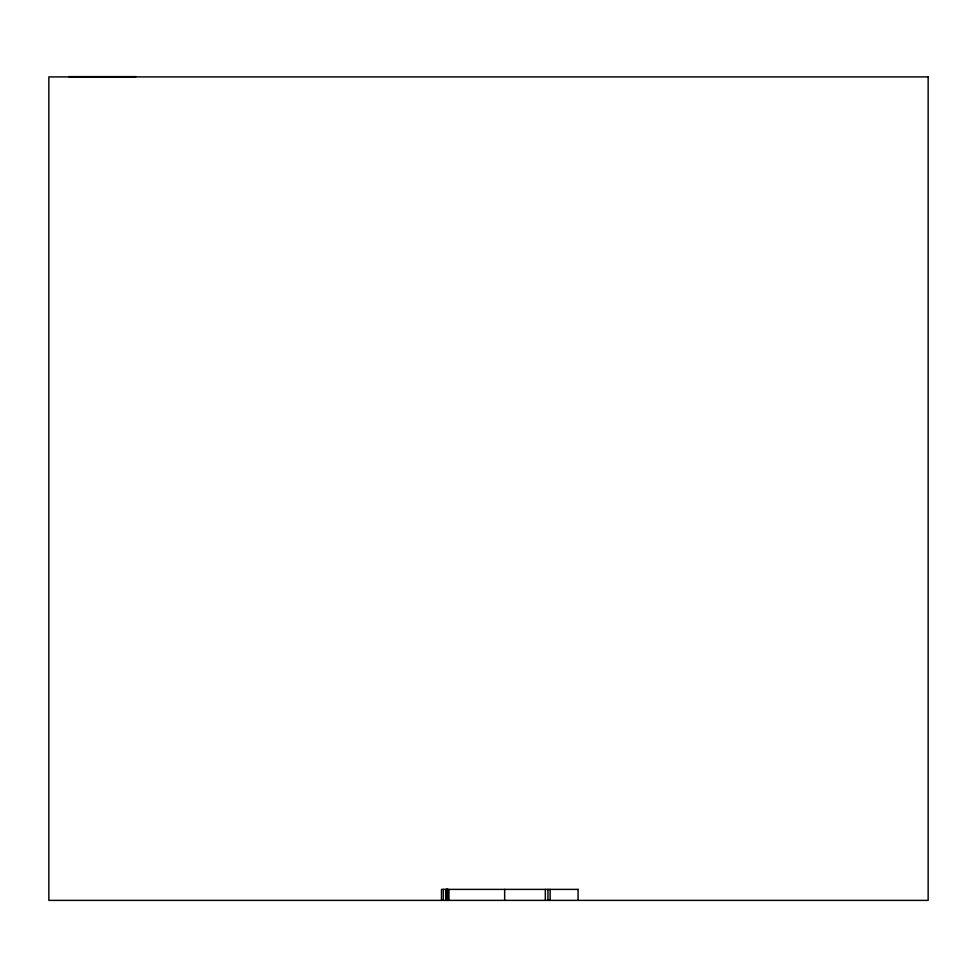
<?xml version="1.0" encoding="UTF-8"?>
<svg xmlns="http://www.w3.org/2000/svg" width="977" height="977" viewBox="0 0 977 977"><rect width="100%" height="100%" fill="white"/><g stroke="black" fill="none" stroke-linecap="round" stroke-linejoin="round"><path stroke-width="1.47" d="M68.622 76.621L135.925 76.621M578.237 889.388L441.482 889.388L441.482 900.379M578.079 889.388L578.079 900.379M550.136 889.388L550.136 900.379M547.963 889.388L547.963 900.379M545.325 889.388L545.325 900.379M504.657 889.388L504.657 900.379M448.932 889.388L448.932 900.379M447.686 889.388L447.686 900.379M447.381 889.388L447.381 900.379M447.075 889.388L447.075 900.379M446.758 889.388L446.758 900.379M446.294 889.388L446.294 900.379M445.83 889.388L445.83 900.379M443.35 889.388L443.35 900.379M928.15 76.902L48.85 76.902L48.85 900.379L928.15 900.379L928.15 76.902"/></g></svg>
